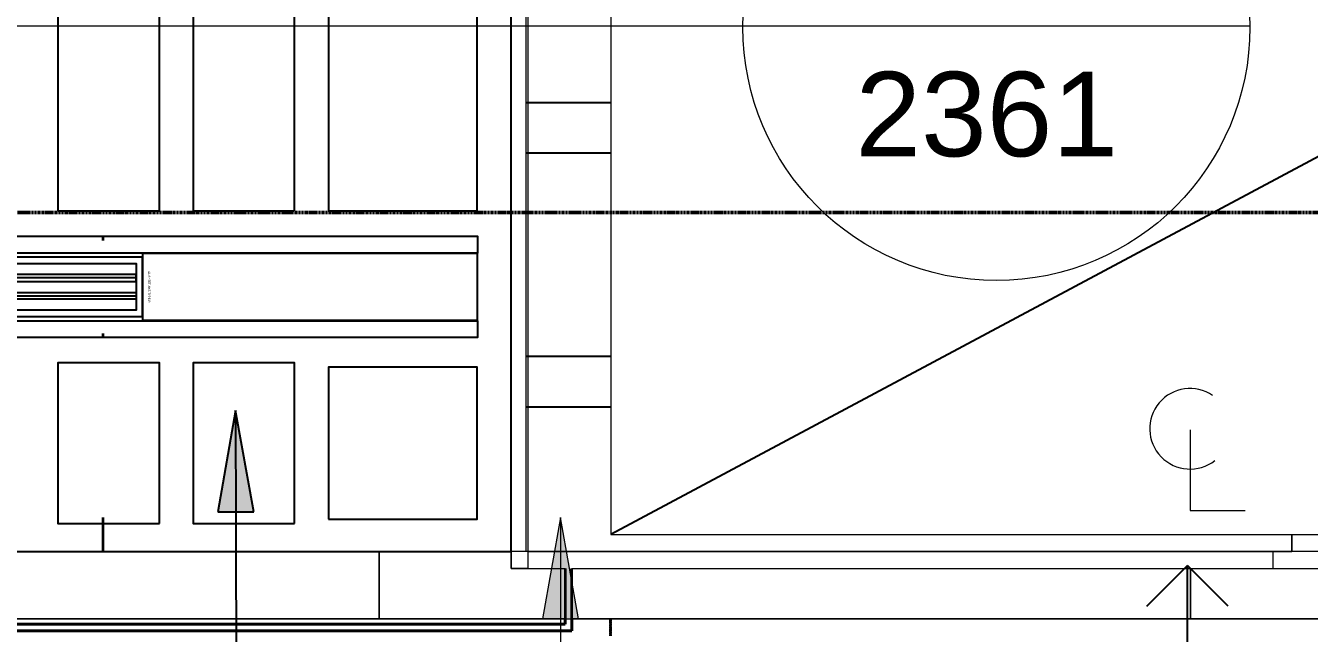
# Model space of a CAD drawing. Header units: millimetres. Extents: x -795739 to -715748, y -34378 to 22353.
# Drawn here: x -776628 to -772831, y 3887 to 5684 of the extents above; entities that cross this region are included whole.
import ezdxf
from ezdxf.enums import TextEntityAlignment as Align
from ezdxf.xclip import XClip

# ---------------------------------------------------------------- set-up
doc = ezdxf.new("R2010")
doc.units = ezdxf.units.MM
doc.header["$XCLIPFRAME"] = 0
doc.linetypes.add('- SOM Dash 1_8_', pattern=[4.7625, 3.175, -1.5875])
doc.linetypes.add('DPA_Grid _ Level 100', pattern=[10, 5.5, -1.6, 1.3, -1.6])
for name, color, linetype in [('000 - WIPEOUT', 250, 'Continuous'), ('001 - ASCESSORIES', 251, 'Continuous'), ('008 - LIGHTING', 1, 'Continuous'), ('A04_TUBE SERIES', 2, 'Continuous'), ('A11_ALU.SOLID SHEET', 2, 'Continuous')]:
    doc.layers.add(name, color=color, linetype=linetype)
for name, color, linetype, lineweight in [('_ _ A-DETL-OPENING', 1, 'Continuous', 25), ('A-ANNO-NOTE', 3, 'Continuous', 25), ('A-CLNG', 2, 'Continuous', 9), ('A-CLNG-PATT', 2, 'Continuous', 9), ('A-DETL', 1, 'Continuous', 70), ('A-FLOR-E', 2, 'Continuous', 35), ('A-GLAZ-CURT', 2, 'Continuous', 9), ('G-ANNO-SECL', 3, 'Continuous', 9), ('G-ANNO-TEXT', 3, 'Continuous', 9), ('I-WALL-E', 2, 'Continuous', 35), ('WALL-E', 2, 'Continuous', 9)]:
    doc.layers.add(name, color=color, linetype=linetype, lineweight=lineweight)
doc.styles.add('Arial_1', font='arial.ttf', dxfattribs={"height": 250})

# ---------------------------------------------------------------- blocks, each defined once
blk = doc.blocks.new('M_Centreline - Centreline-12570908-4282-01 ENLARGED LOWER PLATFORM LEVEL - REFLECTED CEILING PLAN - SHEET 3')
at = {"layer": 'A-ANNO-NOTE', "lineweight": 18}
for p, q in [((-0.011, 0.592), (-0.011, -1.789)), ((-0.011, -1.789), (1.619, -1.789))]:
    blk.add_line(p, q, dxfattribs=at)
blk.add_arc((-0.011, 0.627), 1.191, 55.7755, 308.0372, dxfattribs=at)
blk = doc.blocks.new('DPA_AN_Setting out - Center-8732820-4282-01 ENLARGED LOWER PLATFORM LEVEL - REFLECTED CEILING PLAN - SHEET 3')
at = {"layer": 'A-ANNO-NOTE'}
for p, q in [((-1.206, 3.877), (0, 5.083)), ((1.206, 3.877), (0, 5.083)), ((0, 0), (0, 5.083)), ((-3.744, 1.206), (-4.95, 0)), ((3.744, 1.206), (4.95, 0)), ((-3.744, -1.206), (-4.95, 0)), ((-4.95, 0), (0, 0)), ((4.95, 0), (0, 0)), ((3.744, -1.206), (4.95, 0)), ((0, -5.083), (0, 0)), ((-1.206, -3.877), (0, -5.083)), ((1.206, -3.877), (0, -5.083))]:
    blk.add_line(p, q, dxfattribs=at)
blk.add_circle((0, 0), 1.5, dxfattribs=at)
blk = doc.blocks.new('DPA_AN_Section Line - UP-Left-16619322-4282-01 ENLARGED LOWER PLATFORM LEVEL - REFLECTED CEILING PLAN - SHEET 3')
at = {"layer": 'A-ANNO-NOTE', "lineweight": 18}
blk.add_line((-7.5, 0), (7.5, 0), dxfattribs=at)
at = {"layer": 'A-ANNO-NOTE', "lineweight": 9}
blk.add_line((7.5, 0), (177, 0), dxfattribs=at)
at = {"layer": 'A-ANNO-NOTE', "lineweight": 18}
blk.add_circle((0, 0.028), 7.5, dxfattribs=at)
blk = doc.blocks.new('*U1241')
at = {"layer": '_ _ A-DETL-OPENING'}
blk.add_line((11035.1, 4365), (3985.1, 600), dxfattribs=at)
at = {"layer": 'A-DETL', "lineweight": 9}
for p, q in [((3985.1, 4365.2), (3985.1, 600)), ((3985.1, 600), (11035.1, 600))]:
    blk.add_line(p, q, dxfattribs=at)
blk = doc.blocks.new('System Panel - DPA-AR_Metal Ceiling Rectangular Panel-13139266-4282-01 ENLARGED LOWER PLATFORM LEVEL - REFLECTED CEILING PLAN - SHEET 3')
at = {"layer": 'A-GLAZ-CURT'}
for p, q in [((-786982.4, 4129), (-789107.4, 4129)), ((-789107.4, 4129), (-786982.4, 4129)), ((-786982.4, 3929), (-786982.4, 4129)), ((-786982.4, 4129), (-786982.4, 3929)), ((-789107.3, 3929), (-786982.4, 3929)), ((-786982.4, 3929), (-789107.3, 3929))]:
    blk.add_line(p, q, dxfattribs=at)
blk = doc.blocks.new('System Panel - DPA-AR_Metal Ceiling Rectangular Panel-V23-4282-01 ENLARGED LOWER PLATFORM LEVEL - REFLECTED CEILING PLAN - SHEET 3')
at = {"layer": 'A-GLAZ-CURT'}
for p, q in [((-775191.4, 4129), (-775582.4, 4129)), ((-775582.4, 4129), (-775582.4, 3929)), ((-775582.4, 3929), (-775582.4, 4129)), ((-775582.4, 4129), (-775191.4, 4129)), ((-773182.4, 3929), (-773182.4, 4078.8)), ((-773182.4, 4078.8), (-773182.4, 3929)), ((-775582.4, 3929), (-775032.4, 3929)), ((-775032.4, 3929), (-775582.4, 3929)), ((-775012.4, 3929), (-773182.4, 3929)), ((-773182.4, 3929), (-775012.4, 3929))]:
    blk.add_line(p, q, dxfattribs=at)
blk = doc.blocks.new('System Panel - DPA-AR_Metal Ceiling Rectangular Panel-V24-4282-01 ENLARGED LOWER PLATFORM LEVEL - REFLECTED CEILING PLAN - SHEET 3')
at = {"layer": 'A-GLAZ-CURT'}
for p, q in [((-770782.4, 4129), (-772265.9, 4129)), ((-772265.9, 4129), (-770782.4, 4129)), ((-770782.4, 3929), (-770782.4, 4129)), ((-770782.4, 4129), (-770782.4, 3929)), ((-773182.4, 4078.8), (-773182.4, 3929)), ((-773182.4, 3929), (-773182.4, 4078.8)), ((-773182.4, 3929), (-770782.4, 3929)), ((-770782.4, 3929), (-773182.4, 3929))]:
    blk.add_line(p, q, dxfattribs=at)
blk = doc.blocks.new('*U553')
at = {"layer": 'A-CLNG'}
for p, q in [((3735, 549.8), (3735, 4315)), ((6000, 549.8), (6000, 600)), ((6000, 600), (6000, 549.8)), ((6000, 549.8), (6000, 600)), ((6000, 549.8), (3735, 549.8)), ((3740.9, 549.8), (6000, 549.8)), ((6516.5, 549.8), (6000, 549.8))]:
    blk.add_line(p, q, dxfattribs=at)
at = {"layer": 'A-GLAZ-CURT'}
for name, p in [('System Panel - DPA-AR_Metal Ceiling Rectangular Panel-13139266-4282-01 ENLARGED LOWER PLATFORM LEVEL - REFLECTED CEILING PLAN - SHEET 3', (790282.4, -3579)), ('System Panel - DPA-AR_Metal Ceiling Rectangular Panel-V23-4282-01 ENLARGED LOWER PLATFORM LEVEL - REFLECTED CEILING PLAN - SHEET 3', (778882.4, -3579)), ('System Panel - DPA-AR_Metal Ceiling Rectangular Panel-V24-4282-01 ENLARGED LOWER PLATFORM LEVEL - REFLECTED CEILING PLAN - SHEET 3', (778882.4, -3579))]:
    blk.add_blockref(name, p, dxfattribs=at)
blk = doc.blocks.new('*U668')
at = {"layer": '001 - ASCESSORIES', "color": 0, "linetype": 'ByBlock'}
blk.add_lwpolyline([(800, 87.5), (-800, 87.5), (-800, -87.5), (800, -87.5)], close=True, dxfattribs=at)
at = {"layer": '001 - ASCESSORIES', "linetype": 'ByBlock'}
for points in [[(-781.5, 69), (781.5, 69), (781.5, -69), (-781.5, -69)], [(781.5, 36.3), (-781.5, 36.3), (-781.5, 16.3), (781.5, 16.3)], [(-781.5, -16.3), (781.5, -16.3), (781.5, -36.3), (-781.5, -36.3)]]:
    blk.add_lwpolyline(points, close=True, dxfattribs=at)
for points in [[(781.5, 26.3), (-781.5, 26.3)], [(-781.5, -26.3), (781.5, -26.3)]]:
    blk.add_lwpolyline(points, dxfattribs=at)
blk = doc.blocks.new('*U681')
blk.add_attdef('EXTR.OVL-LENGTH_', (-25, -59.1), '', height=5)
blk.add_wipeout([(-25, 0), (25, 0), (25, 9230.4), (-25, 9230.4)]).dxf.layer = '000 - WIPEOUT'
at = {"layer": 'A04_TUBE SERIES', "color": 0}
blk.add_lwpolyline([(-25, 0), (25, 0), (25, 9230.4), (-25, 9230.4)], close=True, dxfattribs=at)
blk = doc.blocks.new('*U682')
blk.add_attdef('EXTR.OVL-LENGTH_', (-25, -59.1), '', height=5)
blk.add_wipeout([(-25, 0), (25, 0), (25, 9230.4), (-25, 9230.4)]).dxf.layer = '000 - WIPEOUT'
at = {"layer": 'A04_TUBE SERIES', "color": 0}
blk.add_lwpolyline([(-25, 0), (25, 0), (25, 9230.4), (-25, 9230.4)], close=True, dxfattribs=at)
blk = doc.blocks.new('*U937')
at = {"color": 3}
for points in [[(-862.5, -2850), (862.5, -2850), (862.5, -3150), (-862.5, -3150)], [(-862.5, -3250), (862.5, -3250), (862.5, -3550), (-862.5, -3550)]]:
    blk.add_wipeout(points, dxfattribs=at).dxf.layer = '000 - WIPEOUT'
at = {"layer": 'A11_ALU.SOLID SHEET', "color": 0, "linetype": 'ByBlock'}
for points in [[(-862.5, -3150), (862.5, -3150), (862.5, -2850), (-862.5, -2850)], [(-862.5, -3550), (862.5, -3550), (862.5, -3250), (-862.5, -3250)]]:
    blk.add_lwpolyline(points, close=True, dxfattribs=at)
blk = doc.blocks.new('*U938')
at = {"layer": 'Defpoints'}
blk.add_point((0, 0), dxfattribs=at)
blk.add_wipeout([(862.5, 250), (862.5, 690), (-862.5, 690), (-862.5, 250)]).dxf.layer = '000 - WIPEOUT'
at = {"layer": 'A11_ALU.SOLID SHEET', "color": 0}
blk.add_lwpolyline([(862.5, 250), (862.5, 690), (-862.5, 690), (-862.5, 250)], close=True, dxfattribs=at)
at = {"layer": 'Defpoints'}
blk.add_point((0, 400), dxfattribs=at)
blk = doc.blocks.new('*U939')
at = {"color": 3}
for points in [[(-237.5, -3650), (237.5, -3650), (237.5, -3950), (-237.5, -3950)], [(-237.5, -4050), (237.5, -4050), (237.5, -4350), (-237.5, -4350)]]:
    blk.add_wipeout(points, dxfattribs=at).dxf.layer = '000 - WIPEOUT'
at = {"layer": 'A11_ALU.SOLID SHEET', "color": 0, "linetype": 'ByBlock'}
for points in [[(-237.5, -3950), (237.5, -3950), (237.5, -3650), (-237.5, -3650)], [(-237.5, -4350), (237.5, -4350), (237.5, -4050), (-237.5, -4050)]]:
    blk.add_lwpolyline(points, close=True, dxfattribs=at)
blk = doc.blocks.new('*U947')
at = {"layer": 'Defpoints'}
blk.add_point((0, 0), dxfattribs=at)
blk.add_wipeout([(225, 250), (225, 690), (-225, 690), (-225, 250)]).dxf.layer = '000 - WIPEOUT'
at = {"layer": 'A11_ALU.SOLID SHEET', "color": 0}
blk.add_lwpolyline([(225, 250), (225, 690), (-225, 690), (-225, 250)], close=True, dxfattribs=at)
at = {"layer": 'Defpoints'}
blk.add_point((0, 400), dxfattribs=at)
blk = doc.blocks.new('*U972')
at = {"layer": 'A11_ALU.SOLID SHEET', "color": 0}
blk.add_lwpolyline([(990.9, -98.8), (990.9, 98.8), (0, 98.8), (0, -98.8)], close=True, dxfattribs=at)
at = {"layer": 'Defpoints', "color": 250}
blk.add_point((0, 0), dxfattribs=at)
blk.add_text('AL.SHEET-HAT-TYPE-R', height=6, rotation=270, dxfattribs=at).set_placement((15, 0), align=Align.BOTTOM_CENTER)
blk = doc.blocks.new('*U1025')
blk.add_lwpolyline([(-38349, 4315), (-38349, 2757.5), (-41450, 2757.5), (-41450, 4315), (-49246.8, 4315), (-49246.8, 550), (-30509.1, 550), (-30509.1, 4315), (-38349, 4315)])
at = {"layer": '008 - LIGHTING'}
blk.add_blockref('*U668', (-32400, 1332.5), dxfattribs=at)
at = {"layer": 'A11_ALU.SOLID SHEET', "color": 1}
blk.add_blockref('*U972', (-31600, 1332.5), dxfattribs=at)
at = {"layer": 'A04_TUBE SERIES', "linetype": 'ByBlock', "xscale": -1, "rotation": 270}
for name, p in [('*U681', (-39839.5, 1457.5)), ('*U682', (-39839.5, 1207.5))]:
    blk.add_blockref(name, p, dxfattribs=at)
at = {"layer": 'A11_ALU.SOLID SHEET', "linetype": 'ByBlock', "rotation": 90}
for name, p in [('*U937', (-34700, 2420)), ('*U939', (-35500, 870))]:
    blk.add_blockref(name, p, dxfattribs=at)
at = {"layer": 'A11_ALU.SOLID SHEET', "linetype": 'ByBlock', "rotation": 270}
for name, p in [('*U938', (-31300, 2420)), ('*U947', (-31300, 870))]:
    blk.add_blockref(name, p, dxfattribs=at)

msp = doc.modelspace()

# ---------------------------------------------------------------- block references
ref = msp.add_blockref('*U1025', (-744682.4, 3579))
XClip(ref).set_block_clipping_path([(-45801.3280238605, -9620.0077451947), (23704.0078937773, 10334.9999958097)])

# ---------------------------------------------------------------- next in the draw order: hatches: boundary and pattern name
at = {"layer": 'A-ANNO-NOTE'}
msp.add_hatch(color=256, dxfattribs=at).paths.add_polyline_path([(-776007.4, 4545.9), (-776059.2, 4245.7), (-775953.4, 4246.1)])
at = {"layer": 'A-CLNG-PATT', "lineweight": 25}
h = msp.add_hatch(dxfattribs=at)
h.set_pattern_fill('FP_8', color=256, style=0, pattern_type=2)
h.set_pattern_definition([(180, (-732165, 5304), (-5e-13, -4414), [3600, 0]), (0, (-735765, 4704), (0, -4414), [3600, 0]), (90, (-732165, 3803.8), (3600, -2e-13), [4414, 0]), (90, (-735765, 3803.8), (3600, -2e-13), [4414, 0]), (180, (-732165, 5936), (-5e-13, -4414), [3600, 0]), (0, (-735765, 5454), (0, -4414), [3600, 0]), (180, (-732165, 6086), (-5e-13, -4414), [3600, 0]), (0, (-735765, 3954), (0, -4414), [3600, 0]), (0, (-735765, 4554), (0, -4414), [3600, 0]), (180, (-732165, 6568), (-5e-13, -4414), [3600, 0]), (180, (-732165, 6718), (-5e-13, -4414), [3600, 0]), (180, (-732165, 8068), (-5e-13, -4414), [3600, 0]), (0, (-735765, 7468), (0, -4414), [3600, 0]), (0, (-735765, 7318), (0, -4414), [3600, 0])])
h.paths.add_polyline_path([(-773107.4, 4128.8), (-772882.4, 4128.8), (-772882.4, 4179), (-774897.3, 4179), (-774897.3, 7894), (-775147.4, 7894), (-775147.4, 4128.8), (-774897.3, 4128.8)])
h = msp.add_hatch(dxfattribs=at)
h.set_pattern_fill('FP_10', color=256, style=0, pattern_type=2)
h.set_pattern_definition([(90, (-599173.7, 5681.5), (3117.69, -2e-13), [1200, 0]), (90, (-602291.3, 5681.5), (3117.69, -2e-13), [1200, 0]), (0, (-602291.3, 6806.5), (0, -1200), [3117.69, 0]), (0, (-602291.3, 5756.5), (0, -1200), [3117.69, 0])])
h.paths.add_polyline_path([(-772365.9, 4128.8), (-772365.9, 4179), (-772882.4, 4179), (-772882.4, 4128.8), (-772417.9, 4128.8)])
at = {"layer": 'G-ANNO-TEXT'}
msp.add_hatch(color=7, dxfattribs=at).paths.add_polyline_path([(-775045.8, 4229.5), (-775098.7, 3929.5), (-774992.9, 3929.5)])

# ---------------------------------------------------------------- next in the draw order: linework, layer by layer
at = {"layer": 'A-ANNO-NOTE'}
for p, q in [((-776007.4, 4545.9), (-776059.2, 4245.7)), ((-775953.4, 4246.1), (-776007.4, 4545.9)), ((-776007.4, 4545.9), (-775982.2, -2837.4)), ((-776059.2, 4245.7), (-775953.4, 4246.1))]:
    msp.add_line(p, q, dxfattribs=at)
at = {"layer": 'A-FLOR-E'}
for p, q in [((-776399.1, 5049), (-776399.1, 5061.5)), ((-776399.1, 4761.5), (-776399.1, 4774)), ((-776399.1, 4129), (-776399.1, 4229))]:
    msp.add_line(p, q, dxfattribs=at)
at = {"layer": 'G-ANNO-SECL', "linetype": 'DPA_Grid _ Level 100', "lineweight": 50}
msp.add_line((-793911.1, 5128.6), (-721435.3, 5139.9), dxfattribs=at)
at = {"layer": 'G-ANNO-TEXT', "color": 10}
for p, q in [((-775045.8, 4229.5), (-775098.7, 3929.5)), ((-774992.9, 3929.5), (-775045.8, 4229.5)), ((-775045.8, 4229.5), (-775045.8, -8863.8)), ((-775098.7, 3929.5), (-774992.9, 3929.5))]:
    msp.add_line(p, q, dxfattribs=at)
at = {"layer": 'I-WALL-E'}
for p, q in [((-775032.4, 4078.8), (-775032.4, 3914)), ((-775012.4, 3894), (-775012.4, 4078.8)), ((-777707.3, 3914), (-775032.4, 3914)), ((-775032.4, 3914), (-777707.3, 3914)), ((-775032.4, 3914), (-775032.4, 3929)), ((-775012.4, 3929), (-775012.4, 3894)), ((-777707.3, 3894), (-775032.4, 3894)), ((-775032.4, 3894), (-777707.3, 3894)), ((-775012.4, 3894), (-775032.4, 3894)), ((-775032.4, 3894), (-775012.4, 3894))]:
    msp.add_line(p, q, dxfattribs=at)
at = {"layer": 'I-WALL-E', "color": 8, "linetype": '- SOM Dash 1_8_'}
for p, q in [((-774897.4, 3929), (-774897.4, 3879)), ((-774897.4, 3879), (-774897.4, 3929))]:
    msp.add_line(p, q, dxfattribs=at)
at = {"layer": 'WALL-E'}
for p, q in [((-775191.4, 7894), (-775191.4, 4078.8)), ((-775191.4, 4129), (-775191.4, 7894)), ((-775141.4, 4078.8), (-775141.4, 7894)), ((-772937.5, 4128.8), (-775191.4, 4128.8)), ((-775191.4, 4078.8), (-775191.4, 4128.8)), ((-772417.9, 4128.8), (-772937.5, 4128.8)), ((-772937.5, 4078.8), (-772937.5, 4128.8)), ((-775191.4, 4078.8), (-775032.4, 4078.8)), ((-775141.4, 4078.8), (-775191.4, 4078.8)), ((-775012.4, 4078.8), (-772937.5, 4078.8)), ((-772937.5, 4078.8), (-772417.9, 4078.8))]:
    msp.add_line(p, q, dxfattribs=at)

# ---------------------------------------------------------------- next in the draw order: block references
for name in ['*U1241', '*U553']:
    msp.add_blockref(name, (-778882.4, 3579))
at = {"layer": 'A-ANNO-NOTE', "xscale": 100, "yscale": 100, "zscale": 100, "rotation": 180}
msp.add_blockref('DPA_AN_Section Line - UP-Left-16619322-4282-01 ENLARGED LOWER PLATFORM LEVEL - REFLECTED CEILING PLAN - SHEET 3', (-773756.2, 5683), dxfattribs=at)
at = {"layer": 'A-ANNO-NOTE', "xscale": 100, "yscale": 100, "zscale": 100}
for name, p in [('M_Centreline - Centreline-12570908-4282-01 ENLARGED LOWER PLATFORM LEVEL - REFLECTED CEILING PLAN - SHEET 3', (-773182.4, 4429)), ('DPA_AN_Setting out - Center-8732820-4282-01 ENLARGED LOWER PLATFORM LEVEL - REFLECTED CEILING PLAN - SHEET 3', (-773191, 3579))]:
    msp.add_blockref(name, p, dxfattribs=at)

# ---------------------------------------------------------------- next in the draw order: texts
at = {"layer": 'A-ANNO-NOTE', "lineweight": 9, "insert": (-774173.3, 5547.8), "char_height": 250, "width": 929.957, "attachment_point": 1, "style": 'Arial_1'}
msp.add_mtext('2361', dxfattribs=at)

doc.saveas('drawing.dxf')
